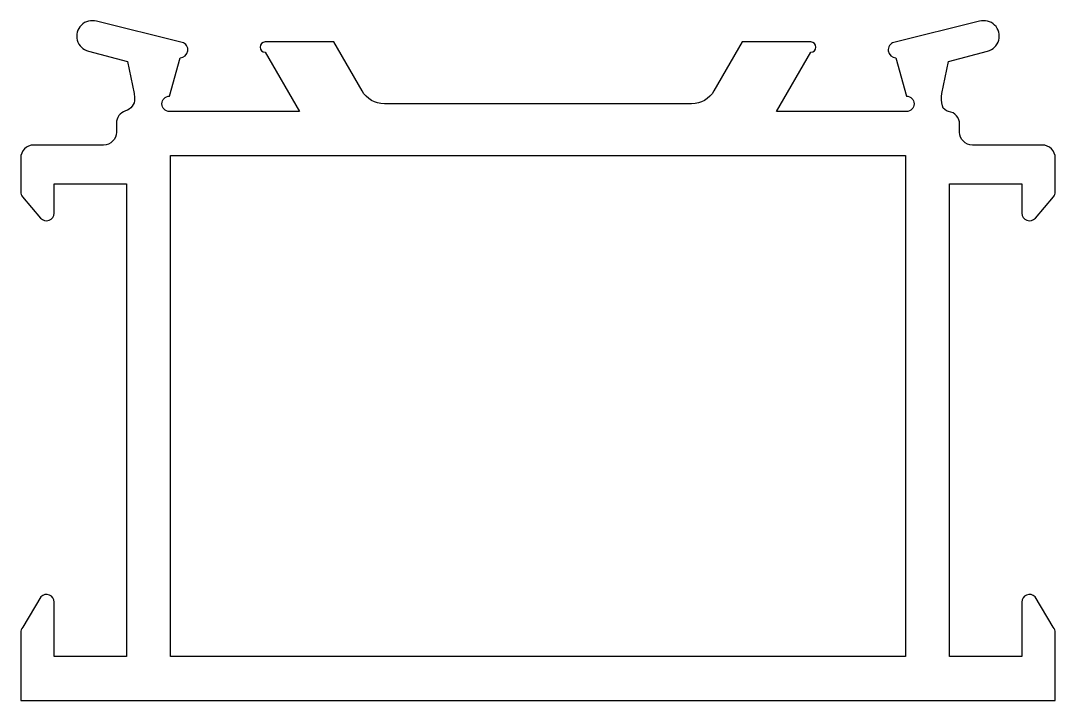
# Model space of a CAD drawing. Extents: x 153.6 to 193.7, y 214.4 to 240.8.
import ezdxf

# ---------------------------------------------------------------- set-up
doc = ezdxf.new("R2010")
doc.units = 0
doc.layers.add('ERCAN', color=220, linetype='CONTINUOUS')

msp = doc.modelspace()

# ---------------------------------------------------------------- linework, layer by layer
at = {"layer": 'ERCAN', "color": 7}
msp.add_lwpolyline([(154.876, 218.195, 0.675294), (154.36, 218.403), (153.66, 217.224, 0.19382), (153.576, 217.016), (153.576, 214.389), (193.673, 214.389), (193.673, 217.016, 0.19382), (193.59, 217.224), (192.89, 218.403, 0.675294), (192.373, 218.195), (192.373, 216.089), (189.573, 216.089), (189.573, 234.429), (192.373, 234.429), (192.373, 233.293, 0.69779), (192.902, 233.099), (193.602, 233.922, 0.178002), (193.673, 234.117), (193.673, 235.429, 0.414214), (193.173, 235.929), (190.463, 235.929, -0.414214), (189.963, 236.429), (189.963, 236.738, 0.370066), (189.54, 237.232, -0.291231), (189.297, 237.445, -0.12273), (189.278, 237.928), (189.537, 239.176), (191.048, 239.573, 1.019099), (190.735, 240.731), (187.421, 239.91, 0.888706), (187.496, 239.319), (187.902, 237.829, -1), (187.902, 237.229), (182.869, 237.229), (184.197, 239.529, 1), (184.197, 239.929), (181.541, 239.929), (180.444, 238.029, -0.267949), (179.578, 237.529), (167.671, 237.529, -0.267949), (166.805, 238.029), (165.708, 239.929), (163.053, 239.929, 1), (163.053, 239.529), (164.38, 237.229), (159.347, 237.229, -1), (159.347, 237.829), (159.753, 239.319, 0.888706), (159.829, 239.91), (156.514, 240.731, 1.019099), (156.202, 239.573), (157.713, 239.176), (157.971, 237.928, -0.049244), (157.992, 237.733, -0.331382), (157.639, 237.251, 0.329309), (157.286, 236.773), (157.286, 236.429, -0.414214), (156.786, 235.929), (154.076, 235.929, 0.414214), (153.576, 235.429), (153.576, 234.117, 0.178002), (153.647, 233.922), (154.347, 233.099, 0.69779), (154.876, 233.293), (154.876, 234.429), (157.676, 234.429), (157.676, 216.089), (154.876, 216.089)], format="xyb", close=True, dxfattribs=at)
msp.add_lwpolyline([(187.873, 216.089), (159.376, 216.089), (159.376, 235.529), (187.873, 235.529)], close=True, dxfattribs=at)

doc.saveas('drawing.dxf')
